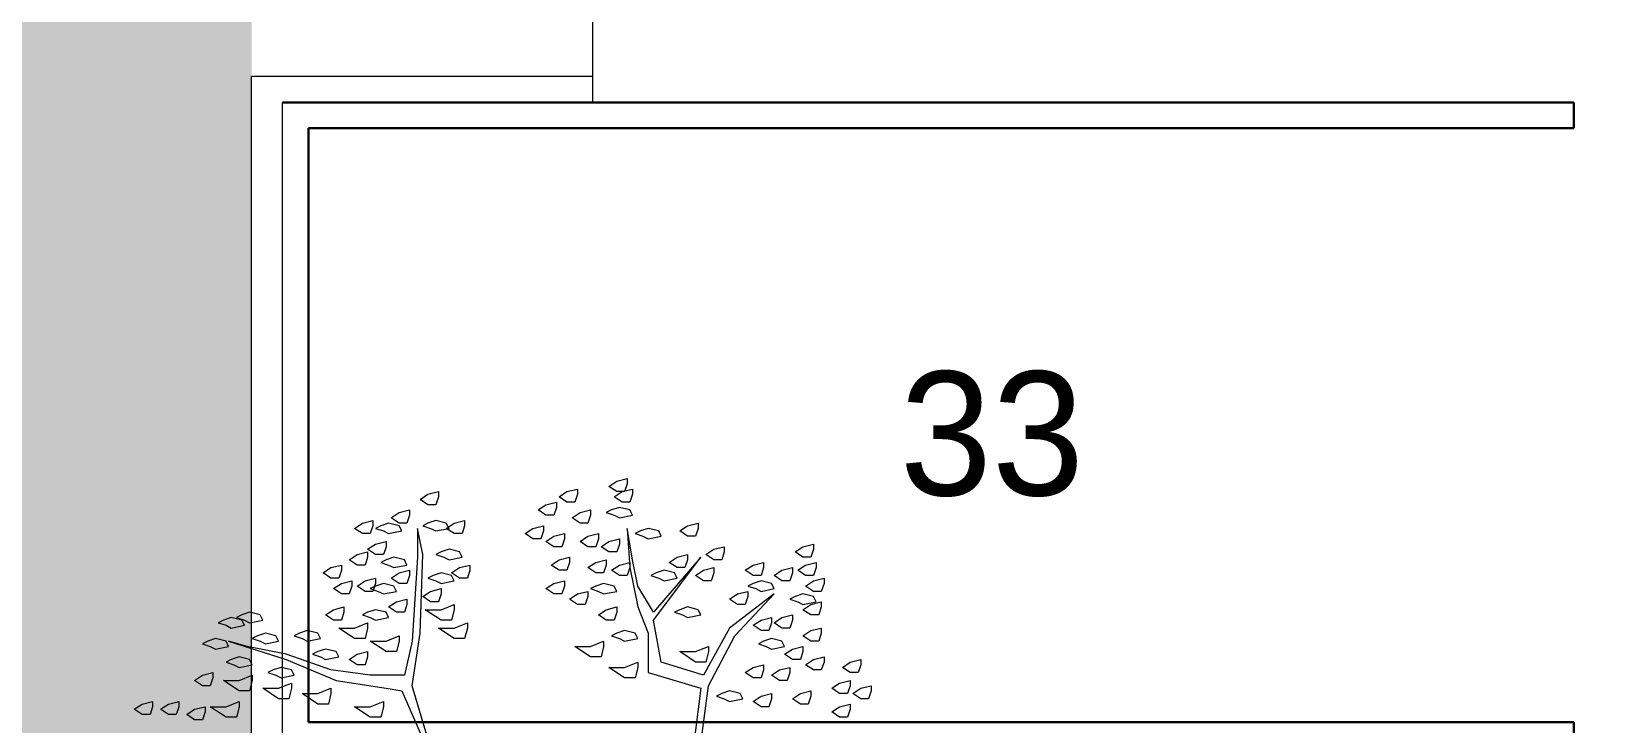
# Model space of a CAD drawing. Header units: millimetres. Extents: x 3006 to 6000, y 1661 to 3774.
# Drawn here: x 4733.03 to 4739.1, y 1854.91 to 1857.59 of the extents above; entities that cross this region are included whole.
import ezdxf

# ---------------------------------------------------------------- set-up
doc = ezdxf.new("R2010")
doc.units = ezdxf.units.MM
doc.header["$LTSCALE"] = 10
for name, color, linetype, lineweight in [('.20', 130, 'Continuous', 20), ('.30', 50, 'Continuous', 30), ('COTAS', 230, 'Continuous', 15), ('VEGETACION', 84, 'Continuous', 15)]:
    doc.layers.add(name, color=color, linetype=linetype, lineweight=lineweight)
doc.layers.add('.20 hachura', color=185, linetype='Continuous')
doc.layers.add('Escrita', color=34, linetype='Continuous')
doc.styles.add('Texto Wilian', font='himalaya.ttf')
doc.dimstyles.new('Cota 1-200 Exter WMJ', dxfattribs={"dimtxt": 0.32, "dimasz": 0.13, "dimexe": 0.05, "dimexo": 0.3, "dimgap": 0.03, "dimtad": 1, "dimzin": 1, "dimtxsty": 'Texto Wilian', "dimblk": 'BOXFILLED', "dimcen": 0, "dimclrd": 230, "dimclre": 230, "dimclrt": 104, "dimazin": 0, "dimtfac": 1, "dimtix": 1, "dimtmove": 0, "dimatfit": 3, "dimfxl": 0.4, "dimfxlon": 1, "dimlwd": 20, "dimarcsym": 2})

# ---------------------------------------------------------------- blocks, each defined once
blk = doc.blocks.new('_BoxFilled')
at = {"color": 0, "linetype": 'ByBlock', "lineweight": -2}
blk.add_line((-0.5, 0), (-1, 0), dxfattribs=at)
at = {"color": 0, "linetype": 'ByBlock'}
blk.add_solid([(-0.5, 0.5), (0.5, 0.5), (-0.5, -0.5), (0.5, -0.5)], dxfattribs=at)
blk = doc.blocks.new('*D827')
at = {"layer": 'COTAS', "color": 230, "lineweight": -2, "ltscale": 10, "transparency": 16777216}
for p, q in [((4740.6899, 1932.7725), (4741.1399, 1932.7725)), ((4740.6899, 1832.7489), (4741.1399, 1832.7489))]:
    blk.add_line(p, q, dxfattribs=at)
at = {"layer": 'COTAS', "color": 230, "linetype": 'Continuous', "lineweight": 20, "ltscale": 10, "transparency": 16777216}
blk.add_line((4741.0899, 1832.8789), (4741.0899, 1932.6425), dxfattribs=at)
at = {"layer": 'Defpoints', "color": 0, "ltscale": 10, "transparency": 16777216}
for p in [(4739.9011, 1932.7725), (4741.0899, 1932.7725), (4734.4041, 1832.7489)]:
    blk.add_point(p, dxfattribs=at)
at = {"layer": 'COTAS', "color": 230, "lineweight": 20, "ltscale": 10, "transparency": 16777216, "xscale": 0.13, "yscale": 0.13, "zscale": 0.13}
for p, rotation in [((4741.0899, 1932.7725), 90), ((4741.0899, 1832.7489), 270)]:
    blk.add_blockref('_BoxFilled', p, dxfattribs=dict(at, rotation=rotation))
at = {"layer": 'COTAS', "color": 104, "ltscale": 10, "transparency": 16777216, "insert": (4740.8606, 1882.7607), "char_height": 0.32, "attachment_point": 5, "rotation": 90, "style": 'Texto Wilian'}
blk.add_mtext('100,02', dxfattribs=at)
blk = doc.blocks.new('*D828')
at = {"layer": 'COTAS', "color": 230, "lineweight": -2, "ltscale": 10, "transparency": 16777216}
for p, q in [((4742.1902, 1932.7725), (4742.6402, 1932.7725)), ((4742.1902, 1827.7489), (4742.6402, 1827.7489))]:
    blk.add_line(p, q, dxfattribs=at)
at = {"layer": 'COTAS', "color": 230, "linetype": 'Continuous', "lineweight": 20, "ltscale": 10, "transparency": 16777216}
blk.add_line((4742.5902, 1827.8789), (4742.5902, 1932.6425), dxfattribs=at)
at = {"layer": 'Defpoints', "color": 0, "ltscale": 10, "transparency": 16777216}
for p in [(4739.9011, 1932.7725), (4742.5902, 1932.7725), (4735.1541, 1827.7489)]:
    blk.add_point(p, dxfattribs=at)
at = {"layer": 'COTAS', "color": 230, "lineweight": 20, "ltscale": 10, "transparency": 16777216, "xscale": 0.13, "yscale": 0.13, "zscale": 0.13}
for p, rotation in [((4742.5902, 1932.7725), 90), ((4742.5902, 1827.7489), 270)]:
    blk.add_blockref('_BoxFilled', p, dxfattribs=dict(at, rotation=rotation))
at = {"layer": 'COTAS', "color": 104, "ltscale": 10, "transparency": 16777216, "insert": (4742.3609, 1880.2607), "char_height": 0.32, "attachment_point": 5, "rotation": 90, "style": 'Texto Wilian'}
blk.add_mtext('105,02', dxfattribs=at)
blk = doc.blocks.new('asfgjkosdfgiosdjfg')
at = {"layer": 'VEGETACION'}
for p, q in [((5.372, 20.034), (5.453, 20.054)), ((5.453, 20.054), (5.453, 20.013)), ((3.838, 19.89), (3.899, 19.931)), ((3.899, 19.931), (3.981, 19.952)), ((3.981, 19.952), (3.981, 19.911)), ((4.922, 19.911), (4.983, 19.952)), ((4.983, 19.952), (5.065, 19.972)), ((5.065, 19.931), (5.044, 19.87)), ((5.065, 19.972), (5.065, 19.931)), ((5.31, 19.993), (5.372, 20.034)), ((5.372, 19.952), (5.31, 19.993)), ((5.351, 19.911), (5.413, 19.952)), ((5.433, 19.952), (5.372, 19.952)), ((5.413, 19.952), (5.494, 19.972)), ((5.453, 20.013), (5.433, 19.952)), ((5.494, 19.931), (5.474, 19.87)), ((5.494, 19.972), (5.494, 19.931)), ((3.674, 19.788), (3.756, 19.809)), ((3.756, 19.809), (3.756, 19.768)), ((3.899, 19.849), (3.838, 19.89)), ((3.96, 19.849), (3.899, 19.849)), ((3.981, 19.911), (3.96, 19.849)), ((4.758, 19.809), (4.819, 19.849)), ((4.819, 19.768), (4.758, 19.809)), ((4.819, 19.849), (4.901, 19.87)), ((4.901, 19.829), (4.881, 19.768)), ((4.901, 19.87), (4.901, 19.829)), ((4.983, 19.87), (4.922, 19.911)), ((5.044, 19.87), (4.983, 19.87)), ((5.085, 19.788), (5.167, 19.809)), ((5.167, 19.809), (5.167, 19.768)), ((5.331, 19.809), (5.29, 19.788)), ((5.392, 19.829), (5.331, 19.809)), ((5.413, 19.87), (5.351, 19.911)), ((5.474, 19.809), (5.392, 19.829)), ((5.474, 19.87), (5.413, 19.87)), ((5.494, 19.768), (5.474, 19.809)), ((3.326, 19.665), (3.388, 19.706)), ((3.388, 19.706), (3.469, 19.727)), ((3.469, 19.686), (3.449, 19.624)), ((3.469, 19.727), (3.469, 19.686)), ((3.531, 19.686), (3.49, 19.665)), ((3.592, 19.706), (3.531, 19.686)), ((3.674, 19.686), (3.592, 19.706)), ((3.613, 19.747), (3.674, 19.788)), ((3.674, 19.706), (3.613, 19.747)), ((3.735, 19.706), (3.674, 19.706)), ((3.694, 19.645), (3.674, 19.686)), ((3.756, 19.768), (3.735, 19.706)), ((3.899, 19.706), (3.858, 19.686)), ((3.858, 19.686), (3.919, 19.665)), ((3.96, 19.727), (3.899, 19.706)), ((4.042, 19.706), (3.96, 19.727)), ((4.063, 19.665), (4.042, 19.706)), ((4.042, 19.665), (4.103, 19.706)), ((4.103, 19.706), (4.185, 19.727)), ((4.185, 19.686), (4.165, 19.624)), ((4.185, 19.727), (4.185, 19.686)), ((4.717, 19.665), (4.799, 19.686)), ((4.799, 19.686), (4.799, 19.645)), ((4.881, 19.768), (4.819, 19.768)), ((5.024, 19.747), (5.085, 19.788)), ((5.085, 19.706), (5.024, 19.747)), ((5.147, 19.706), (5.085, 19.706)), ((5.167, 19.768), (5.147, 19.706)), ((5.29, 19.788), (5.351, 19.768)), ((5.351, 19.768), (5.392, 19.747)), ((5.392, 19.747), (5.494, 19.768)), ((5.863, 19.645), (5.924, 19.686)), ((5.924, 19.686), (6.006, 19.706)), ((6.006, 19.706), (6.006, 19.665)), ((3.388, 19.624), (3.326, 19.665)), ((3.449, 19.624), (3.388, 19.624)), ((3.49, 19.665), (3.551, 19.645)), ((3.49, 19.543), (3.572, 19.563)), ((3.551, 19.645), (3.592, 19.624)), ((3.572, 19.563), (3.572, 19.522)), ((3.592, 19.624), (3.694, 19.645)), ((3.817, 19.665), (3.817, 19.44)), ((3.858, 19.461), (3.817, 19.665)), ((3.919, 19.665), (3.96, 19.645)), ((3.96, 19.645), (4.063, 19.665)), ((4.103, 19.624), (4.042, 19.665)), ((4.165, 19.624), (4.103, 19.624)), ((4.656, 19.624), (4.717, 19.665)), ((4.717, 19.584), (4.656, 19.624)), ((4.778, 19.584), (4.717, 19.584)), ((4.799, 19.645), (4.778, 19.584)), ((4.819, 19.563), (4.881, 19.604)), ((4.881, 19.522), (4.819, 19.563)), ((4.881, 19.604), (4.963, 19.624)), ((4.963, 19.584), (4.942, 19.522)), ((4.963, 19.624), (4.963, 19.584)), ((5.085, 19.563), (5.147, 19.604)), ((5.147, 19.522), (5.085, 19.563)), ((5.147, 19.604), (5.228, 19.624)), ((5.228, 19.584), (5.208, 19.522)), ((5.228, 19.624), (5.228, 19.584)), ((5.249, 19.522), (5.31, 19.563)), ((5.31, 19.563), (5.392, 19.584)), ((5.392, 19.584), (5.392, 19.543)), ((5.453, 19.665), (5.474, 19.359)), ((5.494, 19.42), (5.453, 19.665)), ((5.556, 19.645), (5.515, 19.624)), ((5.515, 19.624), (5.576, 19.604)), ((5.617, 19.665), (5.556, 19.645)), ((5.576, 19.604), (5.617, 19.584)), ((5.699, 19.645), (5.617, 19.665)), ((5.617, 19.584), (5.719, 19.604)), ((5.719, 19.604), (5.699, 19.645)), ((5.924, 19.604), (5.863, 19.645)), ((5.985, 19.604), (5.924, 19.604)), ((6.006, 19.665), (5.985, 19.604)), ((3.285, 19.42), (3.347, 19.461)), ((3.347, 19.461), (3.428, 19.481)), ((3.428, 19.44), (3.408, 19.379)), ((3.428, 19.502), (3.49, 19.543)), ((3.49, 19.461), (3.428, 19.502)), ((3.428, 19.481), (3.428, 19.44)), ((3.551, 19.461), (3.49, 19.461)), ((3.572, 19.522), (3.551, 19.461)), ((3.633, 19.44), (3.572, 19.42)), ((3.715, 19.42), (3.633, 19.44)), ((3.817, 19.44), (3.776, 18.786)), ((3.838, 18.847), (3.858, 19.461)), ((4.001, 19.481), (3.96, 19.461)), ((3.96, 19.461), (4.022, 19.44)), ((4.063, 19.502), (4.001, 19.481)), ((4.022, 19.44), (4.063, 19.42)), ((4.144, 19.481), (4.063, 19.502)), ((4.063, 19.42), (4.165, 19.44)), ((4.165, 19.44), (4.144, 19.481)), ((4.942, 19.522), (4.881, 19.522)), ((4.922, 19.42), (5.003, 19.44)), ((5.003, 19.44), (5.003, 19.399)), ((5.208, 19.522), (5.147, 19.522)), ((5.31, 19.481), (5.249, 19.522)), ((5.372, 19.481), (5.31, 19.481)), ((5.392, 19.543), (5.372, 19.481)), ((6.026, 19.44), (5.658, 19.011)), ((5.658, 18.949), (6.026, 19.44)), ((5.781, 19.399), (5.842, 19.44)), ((5.842, 19.44), (5.924, 19.461)), ((5.924, 19.461), (5.924, 19.42)), ((6.067, 19.461), (6.128, 19.502)), ((6.128, 19.42), (6.067, 19.461)), ((6.128, 19.502), (6.21, 19.522)), ((6.21, 19.481), (6.19, 19.42)), ((6.21, 19.522), (6.21, 19.481)), ((6.763, 19.481), (6.824, 19.522)), ((6.824, 19.44), (6.763, 19.481)), ((6.824, 19.522), (6.906, 19.543)), ((6.885, 19.44), (6.824, 19.44)), ((6.906, 19.502), (6.885, 19.44)), ((6.906, 19.543), (6.906, 19.502)), ((3.081, 19.318), (3.142, 19.359)), ((3.142, 19.277), (3.081, 19.318)), ((3.142, 19.359), (3.224, 19.379)), ((3.224, 19.338), (3.203, 19.277)), ((3.224, 19.379), (3.224, 19.338)), ((3.347, 19.379), (3.285, 19.42)), ((3.408, 19.379), (3.347, 19.379)), ((3.572, 19.42), (3.531, 19.399)), ((3.531, 19.399), (3.592, 19.379)), ((3.592, 19.379), (3.633, 19.359)), ((3.613, 19.277), (3.674, 19.318)), ((3.633, 19.359), (3.735, 19.379)), ((3.674, 19.318), (3.756, 19.338)), ((3.735, 19.379), (3.715, 19.42)), ((3.756, 19.338), (3.756, 19.297)), ((4.001, 19.318), (3.94, 19.297)), ((4.083, 19.297), (4.001, 19.318)), ((4.083, 19.318), (4.144, 19.359)), ((4.144, 19.277), (4.083, 19.318)), ((4.144, 19.359), (4.226, 19.379)), ((4.226, 19.338), (4.206, 19.277)), ((4.226, 19.379), (4.226, 19.338)), ((4.86, 19.379), (4.922, 19.42)), ((4.922, 19.338), (4.86, 19.379)), ((4.983, 19.338), (4.922, 19.338)), ((5.003, 19.399), (4.983, 19.338)), ((5.147, 19.359), (5.208, 19.399)), ((5.208, 19.318), (5.147, 19.359)), ((5.208, 19.399), (5.29, 19.42)), ((5.269, 19.318), (5.208, 19.318)), ((5.29, 19.379), (5.269, 19.318)), ((5.29, 19.42), (5.29, 19.379)), ((5.331, 19.338), (5.392, 19.379)), ((5.392, 19.297), (5.331, 19.338)), ((5.392, 19.379), (5.474, 19.399)), ((5.474, 19.359), (5.453, 19.297)), ((5.474, 19.399), (5.474, 19.359)), ((5.474, 19.359), (5.535, 19.052)), ((5.535, 19.215), (5.494, 19.42)), ((5.678, 19.318), (5.638, 19.297)), ((5.74, 19.338), (5.678, 19.318)), ((5.822, 19.318), (5.74, 19.338)), ((5.842, 19.359), (5.781, 19.399)), ((5.842, 19.277), (5.822, 19.318)), ((5.903, 19.359), (5.842, 19.359)), ((5.924, 19.42), (5.903, 19.359)), ((5.985, 19.297), (6.047, 19.338)), ((6.047, 19.338), (6.128, 19.359)), ((6.128, 19.318), (6.108, 19.256)), ((6.19, 19.42), (6.128, 19.42)), ((6.128, 19.359), (6.128, 19.318)), ((6.374, 19.338), (6.435, 19.379)), ((6.435, 19.297), (6.374, 19.338)), ((6.435, 19.379), (6.517, 19.399)), ((6.517, 19.359), (6.497, 19.297)), ((6.517, 19.399), (6.517, 19.359)), ((6.599, 19.297), (6.66, 19.338)), ((6.66, 19.338), (6.742, 19.359)), ((6.742, 19.318), (6.722, 19.256)), ((6.742, 19.359), (6.742, 19.318)), ((6.783, 19.338), (6.844, 19.379)), ((6.844, 19.297), (6.783, 19.338)), ((6.844, 19.379), (6.926, 19.399)), ((6.926, 19.359), (6.906, 19.297)), ((6.926, 19.399), (6.926, 19.359)), ((3.203, 19.277), (3.142, 19.277)), ((3.163, 19.195), (3.224, 19.236)), ((3.224, 19.154), (3.163, 19.195)), ((3.224, 19.236), (3.306, 19.256)), ((3.306, 19.215), (3.285, 19.154)), ((3.306, 19.256), (3.306, 19.215)), ((3.347, 19.215), (3.408, 19.256)), ((3.408, 19.174), (3.347, 19.215)), ((3.408, 19.256), (3.49, 19.277)), ((3.49, 19.215), (3.449, 19.195)), ((3.449, 19.195), (3.51, 19.174)), ((3.49, 19.236), (3.469, 19.174)), ((3.49, 19.277), (3.49, 19.236)), ((3.551, 19.236), (3.49, 19.215)), ((3.633, 19.215), (3.551, 19.236)), ((3.674, 19.236), (3.613, 19.277)), ((3.653, 19.174), (3.633, 19.215)), ((3.735, 19.236), (3.674, 19.236)), ((3.756, 19.297), (3.735, 19.236)), ((3.94, 19.297), (3.899, 19.277)), ((3.899, 19.277), (3.96, 19.256)), ((3.919, 19.174), (4.001, 19.195)), ((3.96, 19.256), (4.001, 19.236)), ((4.001, 19.236), (4.103, 19.256)), ((4.001, 19.195), (4.001, 19.154)), ((4.103, 19.256), (4.083, 19.297)), ((4.206, 19.277), (4.144, 19.277)), ((4.819, 19.195), (4.881, 19.236)), ((4.881, 19.154), (4.819, 19.195)), ((4.881, 19.236), (4.963, 19.256)), ((4.963, 19.215), (4.942, 19.154)), ((4.963, 19.256), (4.963, 19.215)), ((5.208, 19.215), (5.167, 19.195)), ((5.167, 19.195), (5.228, 19.174)), ((5.269, 19.236), (5.208, 19.215)), ((5.351, 19.215), (5.269, 19.236)), ((5.372, 19.174), (5.351, 19.215)), ((5.453, 19.297), (5.392, 19.297)), ((5.658, 19.011), (5.535, 19.215)), ((5.638, 19.297), (5.699, 19.277)), ((5.699, 19.277), (5.74, 19.256)), ((5.74, 19.256), (5.842, 19.277)), ((6.047, 19.256), (5.985, 19.297)), ((6.108, 19.256), (6.047, 19.256)), ((6.435, 19.236), (6.394, 19.215)), ((6.394, 19.215), (6.456, 19.195)), ((6.497, 19.297), (6.435, 19.297)), ((6.497, 19.256), (6.435, 19.236)), ((6.456, 19.195), (6.497, 19.174)), ((6.579, 19.236), (6.497, 19.256)), ((6.497, 19.174), (6.599, 19.195)), ((6.599, 19.195), (6.579, 19.236)), ((6.66, 19.256), (6.599, 19.297)), ((6.722, 19.256), (6.66, 19.256)), ((6.906, 19.297), (6.844, 19.297)), ((6.844, 19.215), (6.906, 19.256)), ((6.906, 19.174), (6.844, 19.215)), ((6.906, 19.256), (6.988, 19.277)), ((6.988, 19.236), (6.967, 19.174)), ((6.988, 19.277), (6.988, 19.236)), ((3.285, 19.154), (3.224, 19.154)), ((3.469, 19.174), (3.408, 19.174)), ((3.51, 19.174), (3.551, 19.154)), ((3.551, 19.154), (3.653, 19.174)), ((3.592, 19.052), (3.653, 19.093)), ((3.653, 19.093), (3.735, 19.113)), ((3.735, 19.072), (3.715, 19.011)), ((3.735, 19.113), (3.735, 19.072)), ((3.858, 19.134), (3.919, 19.174)), ((3.919, 19.093), (3.858, 19.134)), ((3.981, 19.093), (3.919, 19.093)), ((4.001, 19.154), (3.981, 19.093)), ((4.001, 19.031), (4.103, 19.072)), ((4.103, 19.072), (4.103, 19.031)), ((4.942, 19.154), (4.881, 19.154)), ((5.003, 19.113), (5.065, 19.154)), ((5.065, 19.072), (5.003, 19.113)), ((5.065, 19.154), (5.147, 19.174)), ((5.126, 19.072), (5.065, 19.072)), ((5.147, 19.134), (5.126, 19.072)), ((5.147, 19.174), (5.147, 19.134)), ((5.228, 19.174), (5.269, 19.154)), ((5.269, 19.154), (5.372, 19.174)), ((6.599, 19.154), (6.251, 18.888)), ((6.251, 19.113), (6.313, 19.154)), ((6.313, 19.072), (6.251, 19.113)), ((6.292, 18.827), (6.599, 19.154)), ((6.313, 19.154), (6.394, 19.174)), ((6.374, 19.072), (6.313, 19.072)), ((6.394, 19.134), (6.374, 19.072)), ((6.394, 19.174), (6.394, 19.134)), ((6.763, 19.134), (6.722, 19.113)), ((6.722, 19.113), (6.783, 19.093)), ((6.824, 19.154), (6.763, 19.134)), ((6.783, 19.093), (6.824, 19.072)), ((6.906, 19.134), (6.824, 19.154)), ((6.824, 19.072), (6.926, 19.093)), ((6.824, 19.031), (6.885, 19.072)), ((6.885, 19.072), (6.967, 19.093)), ((6.967, 19.174), (6.906, 19.174)), ((6.926, 19.093), (6.906, 19.134)), ((6.967, 19.093), (6.967, 19.052)), ((2.303, 18.949), (2.263, 18.929)), ((2.365, 18.97), (2.303, 18.949)), ((2.447, 18.949), (2.365, 18.97)), ((2.447, 18.99), (2.406, 18.97)), ((2.406, 18.97), (2.467, 18.949)), ((2.508, 19.011), (2.447, 18.99)), ((2.467, 18.909), (2.447, 18.949)), ((2.467, 18.949), (2.508, 18.929)), ((2.59, 18.99), (2.508, 19.011)), ((2.508, 18.929), (2.61, 18.949)), ((2.61, 18.949), (2.59, 18.99)), ((3.101, 18.99), (3.163, 19.031)), ((3.163, 18.949), (3.101, 18.99)), ((3.163, 19.031), (3.244, 19.052)), ((3.224, 18.949), (3.163, 18.949)), ((3.244, 19.011), (3.224, 18.949)), ((3.244, 19.052), (3.244, 19.011)), ((3.428, 19.011), (3.388, 18.99)), ((3.388, 18.99), (3.449, 18.97)), ((3.49, 19.031), (3.428, 19.011)), ((3.449, 18.97), (3.49, 18.949)), ((3.572, 19.011), (3.49, 19.031)), ((3.49, 18.949), (3.592, 18.97)), ((3.592, 18.97), (3.572, 19.011)), ((3.653, 19.011), (3.592, 19.052)), ((3.715, 19.011), (3.653, 19.011)), ((3.878, 19.031), (4.001, 19.031)), ((4.001, 18.949), (3.878, 19.031)), ((4.083, 18.949), (4.001, 18.949)), ((4.103, 19.031), (4.083, 18.949)), ((5.228, 18.99), (5.29, 19.031)), ((5.29, 18.949), (5.228, 18.99)), ((5.29, 19.031), (5.372, 19.052)), ((5.351, 18.949), (5.29, 18.949)), ((5.372, 19.011), (5.351, 18.949)), ((5.372, 19.052), (5.372, 19.011)), ((5.535, 19.052), (5.617, 18.847)), ((5.719, 18.622), (5.658, 18.949)), ((5.863, 19.031), (5.822, 19.011)), ((5.822, 19.011), (5.883, 18.99)), ((5.924, 19.052), (5.863, 19.031)), ((5.883, 18.99), (5.924, 18.97)), ((6.006, 19.031), (5.924, 19.052)), ((5.924, 18.97), (6.026, 18.99)), ((6.026, 18.99), (6.006, 19.031)), ((6.435, 18.909), (6.497, 18.949)), ((6.497, 18.949), (6.579, 18.97)), ((6.579, 18.97), (6.579, 18.929)), ((6.599, 18.929), (6.66, 18.97)), ((6.66, 18.97), (6.742, 18.99)), ((6.742, 18.949), (6.722, 18.888)), ((6.742, 18.99), (6.742, 18.949)), ((6.885, 18.99), (6.824, 19.031)), ((6.947, 18.99), (6.885, 18.99)), ((6.967, 19.052), (6.947, 18.99)), ((2.263, 18.929), (2.324, 18.909)), ((2.324, 18.909), (2.365, 18.888)), ((2.365, 18.888), (2.467, 18.909)), ((2.569, 18.827), (2.528, 18.806)), ((2.631, 18.847), (2.569, 18.827)), ((2.713, 18.827), (2.631, 18.847)), ((2.733, 18.786), (2.713, 18.827)), ((2.897, 18.847), (2.856, 18.827)), ((2.856, 18.827), (2.917, 18.806)), ((2.958, 18.868), (2.897, 18.847)), ((3.04, 18.847), (2.958, 18.868)), ((3.06, 18.806), (3.04, 18.847)), ((3.203, 18.888), (3.326, 18.888)), ((3.326, 18.806), (3.203, 18.888)), ((3.326, 18.888), (3.428, 18.929)), ((3.428, 18.888), (3.408, 18.806)), ((3.428, 18.929), (3.428, 18.888)), ((3.572, 18.786), (3.674, 18.827)), ((3.674, 18.827), (3.674, 18.786)), ((3.776, 18.438), (3.838, 18.847)), ((3.981, 18.888), (4.103, 18.888)), ((4.103, 18.806), (3.981, 18.888)), ((4.103, 18.888), (4.206, 18.929)), ((4.206, 18.888), (4.185, 18.806)), ((4.206, 18.929), (4.206, 18.888)), ((5.372, 18.847), (5.331, 18.827)), ((5.331, 18.827), (5.392, 18.806)), ((5.433, 18.868), (5.372, 18.847)), ((5.515, 18.847), (5.433, 18.868)), ((5.535, 18.806), (5.515, 18.847)), ((5.617, 18.847), (5.617, 18.54)), ((6.251, 18.888), (6.047, 18.52)), ((6.088, 18.438), (6.292, 18.827)), ((6.497, 18.868), (6.435, 18.909)), ((6.558, 18.868), (6.497, 18.868)), ((6.579, 18.929), (6.558, 18.868)), ((6.66, 18.888), (6.599, 18.929)), ((6.722, 18.888), (6.66, 18.888)), ((6.824, 18.827), (6.885, 18.868)), ((6.885, 18.786), (6.824, 18.827)), ((6.885, 18.868), (6.967, 18.888)), ((6.967, 18.847), (6.947, 18.786)), ((6.967, 18.888), (6.967, 18.847)), ((2.181, 18.786), (2.14, 18.765)), ((2.14, 18.765), (2.201, 18.745)), ((2.242, 18.806), (2.181, 18.786)), ((2.201, 18.745), (2.242, 18.724)), ((2.324, 18.786), (2.242, 18.806)), ((2.242, 18.724), (2.344, 18.745)), ((2.344, 18.745), (2.324, 18.786)), ((2.344, 18.786), (2.794, 18.643)), ((2.488, 18.745), (2.344, 18.786)), ((2.794, 18.684), (2.488, 18.745)), ((2.528, 18.806), (2.59, 18.786)), ((2.59, 18.786), (2.631, 18.765)), ((2.631, 18.765), (2.733, 18.786)), ((2.917, 18.806), (2.958, 18.786)), ((2.958, 18.786), (3.06, 18.806)), ((3.04, 18.704), (2.999, 18.684)), ((3.101, 18.724), (3.04, 18.704)), ((3.183, 18.704), (3.101, 18.724)), ((3.203, 18.663), (3.183, 18.704)), ((3.408, 18.806), (3.326, 18.806)), ((3.347, 18.684), (3.428, 18.704)), ((3.428, 18.704), (3.428, 18.663)), ((3.449, 18.786), (3.572, 18.786)), ((3.572, 18.704), (3.449, 18.786)), ((3.653, 18.704), (3.572, 18.704)), ((3.674, 18.786), (3.653, 18.704)), ((3.776, 18.786), (3.715, 18.52)), ((4.185, 18.806), (4.103, 18.806)), ((5.044, 18.745), (5.167, 18.745)), ((5.167, 18.663), (5.044, 18.745)), ((5.167, 18.745), (5.269, 18.786)), ((5.269, 18.745), (5.249, 18.663)), ((5.269, 18.786), (5.269, 18.745)), ((5.392, 18.806), (5.433, 18.786)), ((5.433, 18.786), (5.535, 18.806)), ((5.863, 18.704), (5.985, 18.704)), ((5.985, 18.622), (5.863, 18.704)), ((5.985, 18.704), (6.088, 18.745)), ((6.088, 18.704), (6.067, 18.622)), ((6.088, 18.745), (6.088, 18.704)), ((6.517, 18.786), (6.476, 18.765)), ((6.476, 18.765), (6.538, 18.745)), ((6.579, 18.806), (6.517, 18.786)), ((6.538, 18.745), (6.579, 18.724)), ((6.66, 18.786), (6.579, 18.806)), ((6.579, 18.724), (6.681, 18.745)), ((6.681, 18.745), (6.66, 18.786)), ((6.681, 18.684), (6.742, 18.724)), ((6.742, 18.724), (6.824, 18.745)), ((6.824, 18.704), (6.804, 18.643)), ((6.824, 18.745), (6.824, 18.704)), ((6.947, 18.786), (6.885, 18.786)), ((2.365, 18.643), (2.324, 18.622)), ((2.324, 18.622), (2.385, 18.602)), ((2.426, 18.663), (2.365, 18.643)), ((2.385, 18.602), (2.426, 18.581)), ((2.508, 18.643), (2.426, 18.663)), ((2.426, 18.581), (2.528, 18.602)), ((2.528, 18.602), (2.508, 18.643)), ((3.142, 18.561), (2.794, 18.684)), ((2.794, 18.643), (3.183, 18.479)), ((2.999, 18.684), (3.06, 18.663)), ((3.06, 18.663), (3.101, 18.643)), ((3.101, 18.643), (3.203, 18.663)), ((3.285, 18.643), (3.347, 18.684)), ((3.347, 18.602), (3.285, 18.643)), ((3.408, 18.602), (3.347, 18.602)), ((3.428, 18.663), (3.408, 18.602)), ((5.249, 18.663), (5.167, 18.663)), ((5.433, 18.581), (5.535, 18.622)), ((5.535, 18.622), (5.535, 18.581)), ((6.047, 18.52), (5.719, 18.622)), ((6.067, 18.622), (5.985, 18.622)), ((6.435, 18.581), (6.517, 18.602)), ((6.517, 18.602), (6.517, 18.561)), ((6.742, 18.643), (6.681, 18.684)), ((6.804, 18.643), (6.742, 18.643)), ((6.844, 18.602), (6.906, 18.643)), ((6.906, 18.561), (6.844, 18.602)), ((6.906, 18.643), (6.988, 18.663)), ((6.988, 18.622), (6.967, 18.561)), ((6.988, 18.663), (6.988, 18.622)), ((7.131, 18.581), (7.192, 18.622)), ((7.192, 18.622), (7.274, 18.643)), ((7.274, 18.602), (7.254, 18.54)), ((7.274, 18.643), (7.274, 18.602)), ((2.078, 18.479), (2.14, 18.52)), ((2.14, 18.438), (2.078, 18.479)), ((2.14, 18.52), (2.222, 18.54)), ((2.222, 18.499), (2.201, 18.438)), ((2.222, 18.54), (2.222, 18.499)), ((2.426, 18.397), (2.303, 18.479)), ((2.303, 18.479), (2.426, 18.479)), ((2.426, 18.479), (2.528, 18.52)), ((2.528, 18.479), (2.508, 18.397)), ((2.528, 18.52), (2.528, 18.479)), ((2.692, 18.561), (2.651, 18.54)), ((2.651, 18.54), (2.713, 18.52)), ((2.753, 18.581), (2.692, 18.561)), ((2.713, 18.52), (2.753, 18.499)), ((2.835, 18.561), (2.753, 18.581)), ((2.753, 18.499), (2.856, 18.52)), ((2.856, 18.52), (2.835, 18.561)), ((3.449, 18.52), (3.142, 18.561)), ((3.183, 18.479), (3.572, 18.418)), ((3.715, 18.52), (3.449, 18.52)), ((5.31, 18.581), (5.433, 18.581)), ((5.433, 18.499), (5.31, 18.581)), ((5.515, 18.499), (5.433, 18.499)), ((5.535, 18.581), (5.515, 18.499)), ((5.617, 18.54), (6.026, 18.418)), ((6.374, 18.54), (6.435, 18.581)), ((6.435, 18.499), (6.374, 18.54)), ((6.497, 18.499), (6.435, 18.499)), ((6.517, 18.561), (6.497, 18.499)), ((6.579, 18.52), (6.64, 18.561)), ((6.64, 18.479), (6.579, 18.52)), ((6.64, 18.561), (6.722, 18.581)), ((6.701, 18.479), (6.64, 18.479)), ((6.722, 18.54), (6.701, 18.479)), ((6.722, 18.581), (6.722, 18.54)), ((6.967, 18.561), (6.906, 18.561)), ((7.11, 18.459), (7.192, 18.479)), ((7.192, 18.54), (7.131, 18.581)), ((7.254, 18.54), (7.192, 18.54)), ((7.192, 18.479), (7.192, 18.438)), ((2.201, 18.438), (2.14, 18.438)), ((2.508, 18.397), (2.426, 18.397)), ((2.733, 18.336), (2.61, 18.418)), ((2.61, 18.418), (2.733, 18.418)), ((2.733, 18.418), (2.835, 18.459)), ((2.835, 18.418), (2.815, 18.336)), ((2.835, 18.459), (2.835, 18.418)), ((2.917, 18.377), (3.04, 18.377)), ((3.04, 18.295), (2.917, 18.377)), ((3.04, 18.377), (3.142, 18.418)), ((3.142, 18.377), (3.122, 18.295)), ((3.142, 18.418), (3.142, 18.377)), ((3.572, 18.418), (3.694, 18.397)), ((3.694, 18.397), (3.838, 18.07)), ((3.94, 17.886), (3.776, 18.438)), ((6.026, 18.418), (5.965, 17.927)), ((6.026, 17.988), (6.088, 18.438)), ((6.19, 18.377), (6.149, 18.356)), ((6.149, 18.356), (6.21, 18.336)), ((6.251, 18.397), (6.19, 18.377)), ((6.333, 18.377), (6.251, 18.397)), ((6.354, 18.336), (6.333, 18.377)), ((6.435, 18.315), (6.497, 18.356)), ((6.497, 18.356), (6.579, 18.377)), ((6.579, 18.377), (6.579, 18.336)), ((6.742, 18.336), (6.804, 18.377)), ((6.804, 18.377), (6.885, 18.397)), ((6.885, 18.356), (6.865, 18.295)), ((6.885, 18.397), (6.885, 18.356)), ((7.049, 18.418), (7.11, 18.459)), ((7.11, 18.377), (7.049, 18.418)), ((7.172, 18.377), (7.11, 18.377)), ((7.192, 18.438), (7.172, 18.377)), ((7.213, 18.377), (7.274, 18.418)), ((7.274, 18.336), (7.213, 18.377)), ((7.274, 18.418), (7.356, 18.438)), ((7.356, 18.397), (7.335, 18.336)), ((7.356, 18.438), (7.356, 18.397)), ((1.608, 18.254), (1.669, 18.295)), ((1.669, 18.213), (1.608, 18.254)), ((1.669, 18.295), (1.751, 18.315)), ((1.751, 18.274), (1.731, 18.213)), ((1.751, 18.315), (1.751, 18.274)), ((1.813, 18.254), (1.874, 18.295)), ((1.874, 18.213), (1.813, 18.254)), ((1.874, 18.295), (1.956, 18.315)), ((1.956, 18.274), (1.935, 18.213)), ((1.956, 18.315), (1.956, 18.274)), ((2.017, 18.213), (2.078, 18.254)), ((2.078, 18.254), (2.16, 18.274)), ((2.16, 18.234), (2.14, 18.172)), ((2.16, 18.274), (2.16, 18.234)), ((2.201, 18.274), (2.324, 18.274)), ((2.324, 18.193), (2.201, 18.274)), ((2.324, 18.274), (2.426, 18.315)), ((2.426, 18.274), (2.406, 18.193)), ((2.426, 18.315), (2.426, 18.274)), ((2.815, 18.336), (2.733, 18.336)), ((3.122, 18.295), (3.04, 18.295)), ((3.326, 18.274), (3.449, 18.274)), ((3.449, 18.193), (3.326, 18.274)), ((3.449, 18.274), (3.551, 18.315)), ((3.551, 18.274), (3.531, 18.193)), ((3.551, 18.315), (3.551, 18.274)), ((6.21, 18.336), (6.251, 18.315)), ((6.251, 18.315), (6.354, 18.336)), ((6.497, 18.274), (6.435, 18.315)), ((6.558, 18.274), (6.497, 18.274)), ((6.579, 18.336), (6.558, 18.274)), ((6.804, 18.295), (6.742, 18.336)), ((6.865, 18.295), (6.804, 18.295)), ((7.049, 18.234), (7.11, 18.274)), ((7.11, 18.193), (7.049, 18.234)), ((7.11, 18.274), (7.192, 18.295)), ((7.192, 18.254), (7.172, 18.193)), ((7.192, 18.295), (7.192, 18.254)), ((7.335, 18.336), (7.274, 18.336)), ((1.731, 18.213), (1.669, 18.213)), ((1.935, 18.213), (1.874, 18.213)), ((2.078, 18.172), (2.017, 18.213)), ((2.14, 18.172), (2.078, 18.172)), ((2.406, 18.193), (2.324, 18.193)), ((3.531, 18.193), (3.449, 18.193)), ((7.172, 18.193), (7.11, 18.193))]:
    blk.add_line(p, q, dxfattribs=at)

msp = doc.modelspace()

# ---------------------------------------------------------------- hatches: boundary and pattern name
at = {"layer": '.20 hachura'}
h = msp.add_hatch(dxfattribs=at)
h.set_pattern_fill('AR-HBONE', color=185, scale=0.0015)
h.paths.add_polyline_path([(4735.6119, 1886.191), (4734.4119, 1886.191), (4734.4119, 1887.391), (4735.6119, 1887.391)], flags=16)
h.paths.add_polyline_path([(4734.3769, 1832.891), (4734.3769, 1832.6068), (4733.8386, 1832.6068), (4733.8386, 1832.891)])
h.paths.add_polyline_path([(4735.7319, 1884.9689), (4739.0078, 1884.9689), (4739.0077, 1885.0974), (4737.8077, 1885.7003), (4737.8077, 1887.8846), (4739.0077, 1888.4846), (4739.0079, 1888.591), (4733.8879, 1888.591), (4733.8873, 1890.5174), (4732.7873, 1891.1174), (4732.7873, 1892.4174), (4733.8873, 1893.0174), (4733.8879, 1932.7679), (4731.8879, 1932.766), (4731.8879, 1837.8689), (4681.4903, 1837.8689), (4676.6592, 1842.7), (4655.4826, 1842.6789), (4650.6726, 1837.8689), (4617.0095, 1837.8689), (4617.0095, 1835.8689), (4648.6726, 1835.8689), (4648.2489, 1835.4452), (4649.3096, 1834.3845), (4650.7939, 1835.8689), (4714.8578, 1835.8689), (4714.4341, 1835.4452), (4715.4948, 1834.3845), (4716.9791, 1835.8689), (4732.4123, 1835.8689), (4732.4123, 1827.6489), (4732.9123, 1827.6489), (4733.5123, 1828.8489), (4735.0123, 1828.8489), (4735.6123, 1827.6489), (4736.1094, 1827.6489), (4736.1094, 1830.5489), (4739.0077, 1830.5489), (4739.0077, 1831.1459), (4737.8077, 1831.7459), (4737.8077, 1833.2459), (4739.0077, 1833.8459), (4739.0077, 1834.3459), (4736.7637, 1834.3459), (4733.8879, 1837.2218), (4733.8879, 1857.411), (4733.8879, 1859.071), (4733.8879, 1880.5489), (4732.7879, 1881.1489), (4732.7879, 1882.4489), (4733.8879, 1883.0489), (4733.8879, 1884.9689), (4734.2919, 1884.9689)])

# ---------------------------------------------------------------- linework, layer by layer
at = {"layer": '.20', "ltscale": 10}
for p, q in [((4735.2079, 1859.071), (4735.2079, 1857.411)), ((4735.2079, 1857.411), (4733.8879, 1857.411)), ((4735.2079, 1857.411), (4735.2079, 1857.311))]:
    msp.add_line(p, q, dxfattribs=at)
at = {"layer": '.20', "color": 130, "lineweight": 20}
for p, q in [((4733.8879, 1837.2218), (4733.8879, 1857.411)), ((4734.0079, 1837.2715), (4734.0079, 1857.311))]:
    msp.add_line(p, q, dxfattribs=at)
at = {"layer": '.30', "color": 50, "lineweight": 30}
for p, q in [((4739.008, 1857.311), (4734.0079, 1857.311)), ((4739.008, 1857.211), (4739.008, 1857.311)), ((4734.1079, 1854.911), (4734.1079, 1857.211)), ((4734.1079, 1857.211), (4739.008, 1857.211)), ((4739.008, 1854.911), (4734.1079, 1854.911)), ((4739.008, 1854.911), (4739.008, 1854.811))]:
    msp.add_line(p, q, dxfattribs=at)

# ---------------------------------------------------------------- block references
at = {"xscale": 0.4964757844146342, "yscale": 0.4964757844146342, "zscale": 0.4964757844146342}
msp.add_blockref('asfgjkosdfgiosdjfg', (4732.635, 1845.8985), dxfattribs=at)

# ---------------------------------------------------------------- texts
at = {"layer": 'Escrita', "insert": (4736.3978, 1856.2696), "char_height": 0.48, "width": 6.623165, "attachment_point": 1, "style": 'Texto Wilian'}
msp.add_mtext('33', dxfattribs=at)

# ---------------------------------------------------------------- dimensions: what is measured, and where the dimension line sits
at = {"layer": 'COTAS', "ltscale": 10}
for base, p1, picture, middle in [((4741.0899, 1932.7725), (4734.4041, 1832.7489), '*D827', (4740.8606, 1882.7607)), ((4742.5902, 1932.7725), (4735.1541, 1827.7489), '*D828', (4742.3609, 1880.2607))]:
    dim = msp.add_linear_dim(base=base, p1=p1, p2=(4739.9011, 1932.7725), angle=90, dimstyle='Cota 1-200 Exter WMJ', dxfattribs=at)
    dim.commit()
    dim.dimension.update_dxf_attribs({"geometry": picture, "text_midpoint": middle})

doc.saveas('drawing.dxf')
